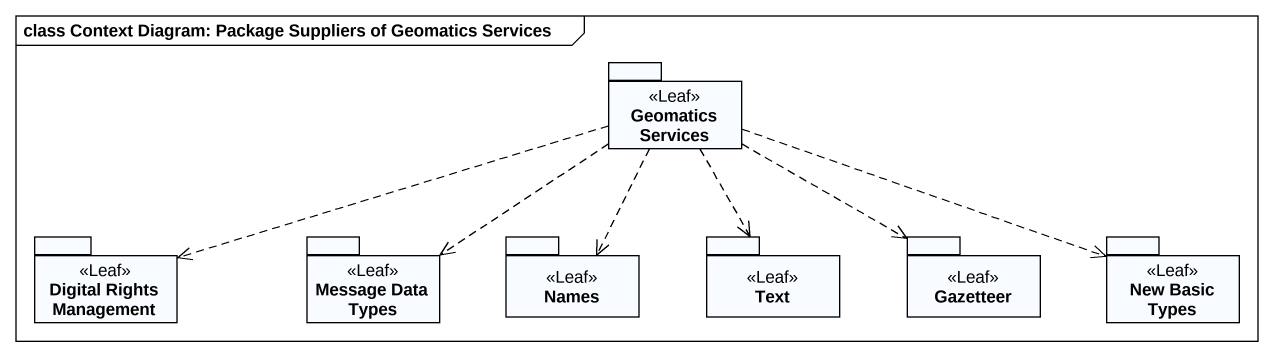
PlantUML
@startuml
mainframe class Context Diagram: Package Suppliers of Geomatics Services
package "Geomatics Services" as Geomatics_Services <<Leaf>> {
}
package "Digital Rights Management" as Digital_Rights_Management <<Leaf>> {
}
package "Message Data Types" as Message_Data_Types <<Leaf>> {
}
package Names <<Leaf>> {
}
package Text <<Leaf>> {
}
package Gazetteer <<Leaf>> {
}
package "New Basic Types" as New_Basic_Types <<Leaf>> {
}
Geomatics_Services .left.> Digital_Rights_Management
Geomatics_Services .left.> Message_Data_Types
Geomatics_Services ..> Names
Geomatics_Services ..> Text
Geomatics_Services .right.> Gazetteer
Geomatics_Services .right.> New_Basic_Types
@enduml
